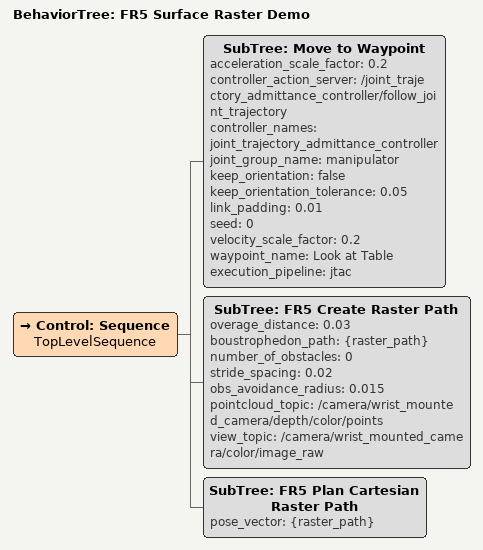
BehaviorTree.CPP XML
<?xml version="1.0" encoding="UTF-8" ?>
<root BTCPP_format="4" main_tree_to_execute="FR5 Surface Raster Demo">
  <BehaviorTree ID="FR5 Surface Raster Demo" _description="Scan-and-trace a surface patch with the FR5 flange: move to a start pose, pick the surface on the wrist camera, then raster tool0 over it at a 4 cm standoff.">
    <Control ID="Sequence" name="TopLevelSequence">
      <SubTree
        ID="Move to Waypoint"
        acceleration_scale_factor="0.2"
        controller_action_server="/joint_trajectory_admittance_controller/follow_joint_trajectory"
        controller_names="joint_trajectory_admittance_controller"
        joint_group_name="manipulator"
        keep_orientation="false"
        keep_orientation_tolerance="0.05"
        link_padding="0.01"
        seed="0"
        velocity_scale_factor="0.2"
        waypoint_name="Look at Table"
        execution_pipeline="jtac"
      />
      <SubTree
        ID="FR5 Create Raster Path"
        overage_distance="0.03"
        boustrophedon_path="{raster_path}"
        number_of_obstacles="0"
        stride_spacing="0.02"
        obs_avoidance_radius="0.015"
        pointcloud_topic="/camera/wrist_mounted_camera/depth/color/points"
        view_topic="/camera/wrist_mounted_camera/color/image_raw"
      />
      <SubTree
        ID="FR5 Plan Cartesian Raster Path"
        pose_vector="{raster_path}"
      />
    </Control>
  </BehaviorTree>
</root>
